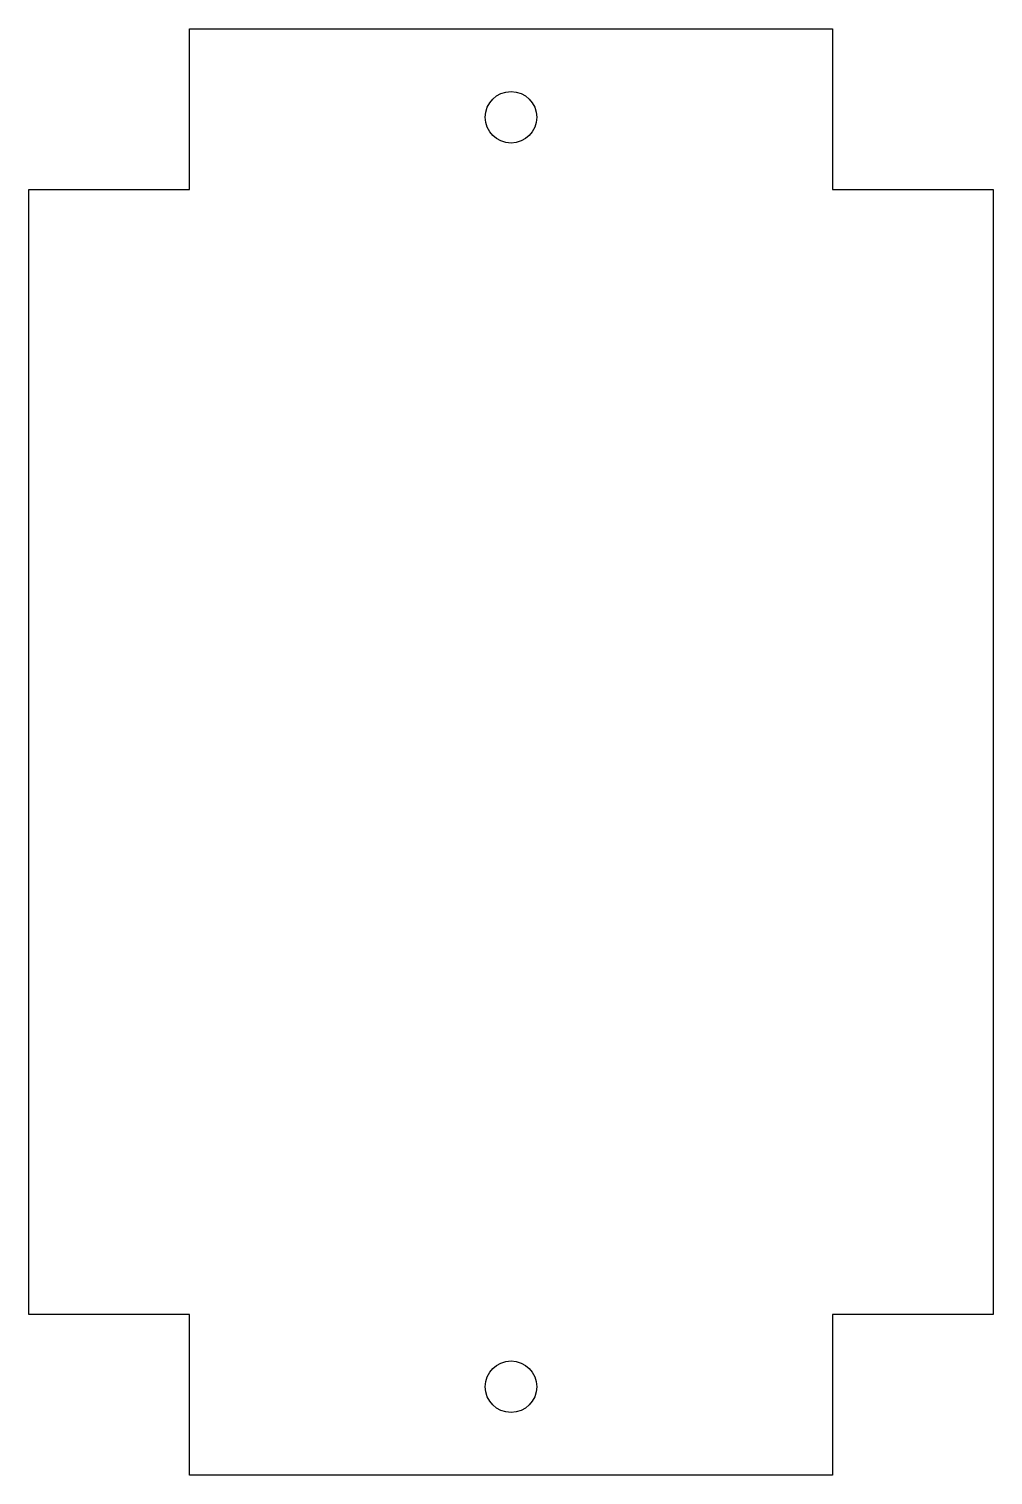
# Model space of a CAD drawing. Header units: millimetres. Extents: x 0 to 60, y 0 to 90.
import ezdxf

# ---------------------------------------------------------------- set-up
doc = ezdxf.new("R2010")
doc.units = ezdxf.units.MM
doc.layers.add('HOLES', color=7, linetype='Continuous')
doc.layers.add('OUTLINE', color=7, linetype='Continuous')

msp = doc.modelspace()

# ---------------------------------------------------------------- linework, layer by layer
at = {"layer": 'HOLES'}
for centre in [(30, 84.5), (30, 5.5)]:
    msp.add_circle(centre, 1.6, dxfattribs=at)
at = {"layer": 'OUTLINE'}
msp.add_lwpolyline([(10, 90), (50, 90), (50, 80), (60, 80), (60, 10), (50, 10), (50, 0), (10, 0), (10, 10), (0, 10), (0, 80), (10, 80)], close=True, dxfattribs=at)

doc.saveas('drawing.dxf')
